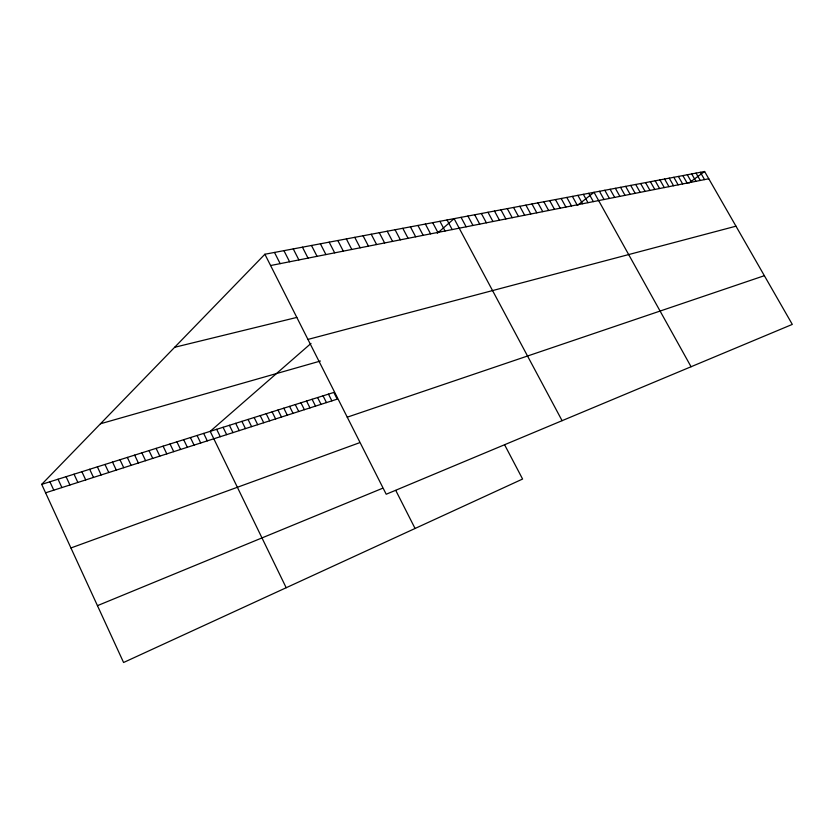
<?xml version="1.0" encoding="UTF-8"?>
<svg xmlns="http://www.w3.org/2000/svg" width="834" height="834" viewBox="0 0 834 834"><rect width="100%" height="100%" fill="white"/><g stroke="black" fill="none" stroke-linecap="round" stroke-linejoin="round"><path stroke-width="1.25" d="M504.664 444.897L522.595 479.039L123.578 662.498L41.7 484.366L264.889 254.245L704.615 171.502L792.3 324.405L386.205 494.239L264.889 254.245M310.999 343.441L210.199 431.345L286.187 587.741M437.308 233.291L454.103 218.644L562.095 420.68M577.357 205.456L594.037 192.31L691.063 366.741M688.894 183.053L704.615 171.502M97.453 605.651L382.316 488.38M70.932 547.969L359.287 442.823M347.246 417.177L764.361 275.689M45.589 492.811L337.217 399.142L333.829 392.439L41.7 484.366M100.476 423.766L320.433 361.028M307.944 339.428L735.974 226.181M174.66 347.278L296.831 317.42M270.591 265.535L708.785 178.768M700.351 172.294L704.542 179.602M696.046 173.107L700.258 180.457M691.699 173.931L695.921 181.312M687.299 174.754L691.542 182.177M682.858 175.588L687.122 183.053M678.376 176.433L682.65 183.939M673.841 177.288L678.125 184.835M669.254 178.153L673.559 185.742M664.615 179.029L668.941 186.66M659.934 179.904L664.271 187.577M655.19 180.801L659.558 188.515M650.405 181.697L654.784 189.454M645.558 182.615L649.967 190.413M640.668 183.532L645.089 191.382M635.716 184.46L640.158 192.352M630.712 185.409L635.174 193.342M625.656 186.357L630.129 194.343M620.538 187.316L625.031 195.354M615.356 188.296L619.87 196.376M610.123 189.276L614.658 197.408M604.817 190.277L609.383 198.45M599.458 191.288L604.045 199.503M588.721 193.311L593.339 201.63M583.341 194.322L587.98 202.683M577.889 195.344L582.549 203.757M572.385 196.386L577.065 204.851M566.807 197.429L571.509 205.946M561.178 198.492L565.9 207.061M555.465 199.566L560.208 208.187M549.7 200.65L554.464 209.324M543.851 201.755L548.636 210.481M537.94 202.86L542.757 211.638M531.967 203.986L536.794 212.826M525.91 205.133L530.758 214.015M519.78 206.279L524.649 215.224M513.577 207.447L518.467 216.454M507.291 208.636L512.212 217.684M500.932 209.824L505.873 218.946M494.499 211.044L499.462 220.218M487.973 212.263L492.957 221.5M481.374 213.504L486.378 222.803M474.682 214.765L479.717 224.127M467.916 216.037L472.972 225.461M461.056 217.33L466.133 226.817M447.066 219.968L452.184 229.579M439.925 221.312L445.075 230.987M432.7 222.668L437.871 232.405M425.371 224.044L430.573 233.854M417.949 225.441L423.172 235.324M410.422 226.858L415.676 236.804M402.801 228.297L408.076 238.305M395.066 229.746L400.362 239.838M387.226 231.227L392.553 241.38M379.282 232.717L384.63 242.955M371.224 234.239L376.593 244.539M363.051 235.772L368.451 246.155M354.763 237.336L360.184 247.792M346.35 238.92L351.802 249.449M337.822 240.526L343.306 251.138M329.169 242.152L334.674 252.838M320.392 243.799L325.927 254.578M311.478 245.477L317.045 256.33M302.44 247.187L308.027 258.123M293.255 248.907L298.885 259.927M283.946 250.659L289.596 261.772M395.785 490.455L415.071 528.485M274.49 252.441L280.161 263.638M328.471 394.128L331.869 400.862M323.06 395.827L326.469 402.593M317.608 397.547L321.017 404.344M312.093 399.277L315.523 406.106M306.537 401.018L309.977 407.889M300.938 402.791L304.389 409.682M295.278 404.573L298.739 411.496M289.565 406.367L293.036 413.33M283.8 408.18L287.282 415.176M277.983 410.015L281.475 417.042M272.113 411.86L275.616 418.929M266.182 413.727L269.695 420.826M260.198 415.603L263.721 422.744M254.151 417.511L257.696 424.683M248.052 419.429L251.607 426.643M241.902 421.368L245.457 428.613M235.678 423.318L239.254 430.605M229.402 425.298L232.988 432.617M223.064 427.289L226.66 434.65M216.663 429.302L220.27 436.703M203.673 433.399L207.291 440.873M197.074 435.473L200.713 442.99M190.423 437.569L194.061 445.116M183.688 439.685L187.348 447.274M176.902 441.822L180.571 449.453M170.032 443.98L173.722 451.653M163.099 446.159L166.8 453.884M156.104 448.369L159.805 456.125M149.025 450.589L152.737 458.398M141.874 452.841L145.606 460.691M134.649 455.114L138.392 463.006M127.352 457.407L131.105 465.341M119.971 459.732L123.734 467.707M112.517 462.078L116.291 470.105M104.98 464.455L108.774 472.513M97.37 466.842L101.164 474.963M89.676 469.271L93.481 477.423M81.899 471.721L85.714 479.925M74.028 474.192L77.864 482.448M66.084 476.694L69.931 484.992M58.046 479.216L61.904 487.567M49.915 481.781L53.783 490.173"/></g></svg>
